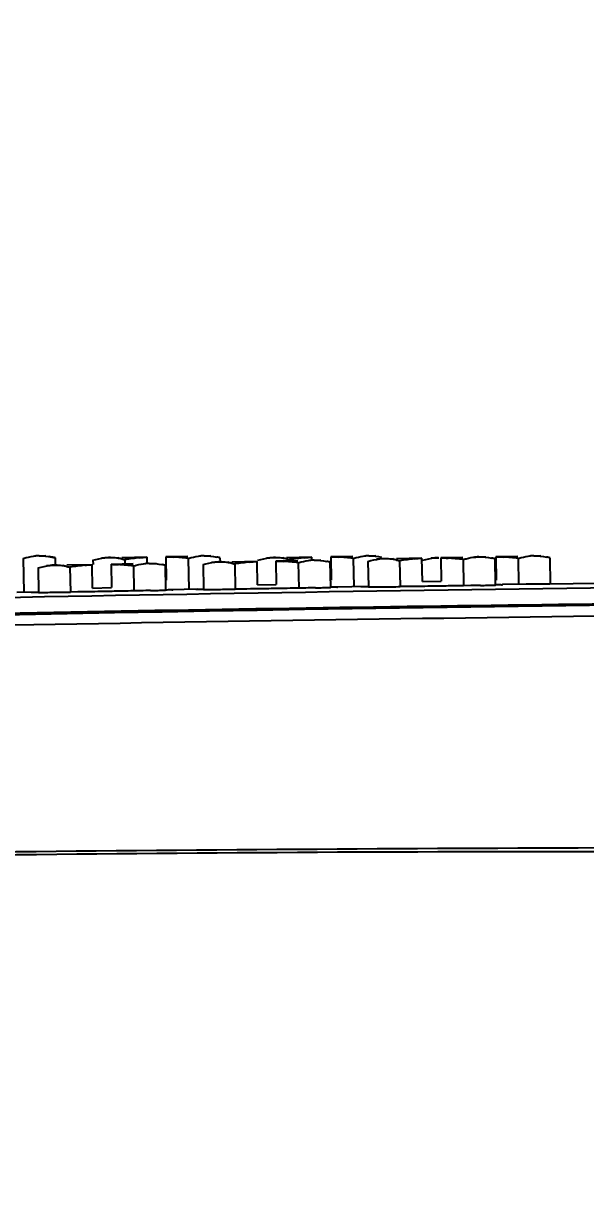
# Model space of a CAD drawing. Header units: millimetres. Extents: x 4086 to 8300, y 123 to 1549.
# Drawn here: x 7724.83 to 7733.78, y 1199.58 to 1218.1 of the extents above; entities that cross this region are included whole.
import ezdxf

# ---------------------------------------------------------------- set-up
doc = ezdxf.new("R2010")
doc.units = ezdxf.units.MM
for name, color, linetype in [('外形图', 7, 'Continuous'), ('尺寸标注', 7, 'Continuous'), ('运动范围', 7, 'Continuous')]:
    doc.layers.add(name, color=color, linetype=linetype)
doc.styles.add('思源黑', font='SourceHanSansCN-Normal.ttf')
doc.dimstyles.new('尺寸标注_1_4比例', dxfattribs={"dimtxt": 7, "dimasz": 6, "dimexe": 2, "dimexo": 1.5, "dimgap": 1, "dimtad": 1, "dimdec": 1, "dimlfac": 4, "dimdsep": 46, "dimtxsty": '思源黑', "dimcen": 0.09, "dimadec": 0, "dimazin": 0, "dimtp": 0.01, "dimtm": 0.01, "dimtfac": 1, "dimtdec": 1, "dimtofl": 0, "dimtmove": 0, "dimatfit": 3, "dimfxl": 1, "dimtolj": 1, "dimarcsym": 0})

# ---------------------------------------------------------------- blocks, each defined once
blk = doc.blocks.new('*D783')
at = {"layer": 'Defpoints', "color": 0}
for p in [(7771.133, 1293.717), (7771.133, 1215.714), (7686.133, 1211.346)]:
    blk.add_point(p, dxfattribs=at)
at = {"layer": '尺寸标注', "color": 0, "lineweight": -2}
for p, q in [((7686.133, 1212.846), (7686.133, 1295.717)), ((7771.133, 1217.214), (7771.133, 1295.717)), ((7692.133, 1293.717), (7765.133, 1293.717))]:
    blk.add_line(p, q, dxfattribs=at)
at = {"layer": '尺寸标注', "color": 0}
for points in [[(7692.133, 1294.717), (7692.133, 1292.717), (7686.133, 1293.717)], [(7765.133, 1292.717), (7765.133, 1294.717), (7771.133, 1293.717)]]:
    blk.add_solid(points, dxfattribs=at)
at = {"layer": '尺寸标注', "color": 0, "insert": (7728.049, 1298.346), "char_height": 7, "attachment_point": 5, "style": '思源黑'}
blk.add_mtext('\\A1;340', dxfattribs=at)
blk = doc.blocks.new('*D793')
at = {"layer": 'Defpoints', "color": 0}
for p in [(7771.133, 1271.641), (7552.914, 959.632), (7712.796, 959.632)]:
    blk.add_point(p, dxfattribs=at)
at = {"layer": '尺寸标注', "color": 0, "lineweight": -2}
for p, q in [((7769.633, 1271.641), (7550.914, 1271.641)), ((7552.914, 1265.641), (7552.914, 965.632)), ((7711.296, 959.632), (7550.914, 959.632))]:
    blk.add_line(p, q, dxfattribs=at)
at = {"layer": '尺寸标注', "color": 0}
for points in [[(7553.914, 1265.641), (7551.914, 1265.641), (7552.914, 1271.641)], [(7551.914, 965.632), (7553.914, 965.632), (7552.914, 959.632)]]:
    blk.add_solid(points, dxfattribs=at)
at = {"layer": '尺寸标注', "color": 0, "insert": (7548.289, 1115.636), "char_height": 7, "attachment_point": 5, "rotation": 90, "style": '思源黑'}
blk.add_mtext('\\A1;1248', dxfattribs=at)

msp = doc.modelspace()

# ---------------------------------------------------------------- linework, layer by layer
at = {"layer": '外形图'}
for p, q in [((7724.8315, 1209.5853), (7724.8629, 1209.594)), ((7724.8315, 1209.5853), (7724.8421, 1209.0444)), ((7724.8629, 1209.594), (7724.8786, 1209.598)), ((7725.0115, 1209.6251), (7725.193, 1209.6287)), ((7725.2389, 1209.6194), (7725.3366, 1209.5952)), ((7725.3366, 1209.5952), (7725.3389, 1209.4771)), ((7726.0759, 1209.5945), (7726.3514, 1209.5999)), ((7726.3983, 1209.6008), (7726.8007, 1209.6087)), ((7726.8027, 1209.5058), (7726.8008, 1209.6053)), ((7727.1007, 1209.6146), (7727.4508, 1209.6215)), ((7727.1007, 1209.6112), (7727.108, 1209.2397)), ((7727.4565, 1209.5853), (7727.4879, 1209.594)), ((7727.4565, 1209.5853), (7727.4662, 1209.0918)), ((7727.4879, 1209.594), (7727.5036, 1209.598)), ((7727.6365, 1209.6251), (7727.818, 1209.6287)), ((7727.9616, 1209.5952), (7727.9629, 1209.5285)), ((7728.7009, 1209.5945), (7728.9764, 1209.5999)), ((7729.0233, 1209.6008), (7729.4257, 1209.6087)), ((7729.4267, 1209.5573), (7729.4258, 1209.6053)), ((7729.7257, 1209.6146), (7730.0758, 1209.6215)), ((7729.7257, 1209.6112), (7729.733, 1209.2397)), ((7730.0815, 1209.5853), (7730.1129, 1209.594)), ((7730.0815, 1209.5853), (7730.0903, 1209.1339)), ((7730.1129, 1209.594), (7730.1286, 1209.598)), ((7730.2615, 1209.6251), (7730.443, 1209.6287)), ((7730.451, 1209.5774), (7730.7265, 1209.5828)), ((7730.7735, 1209.5837), (7731.1759, 1209.5916)), ((7731.1832, 1209.2166), (7731.176, 1209.5882)), ((7731.3259, 1209.5945), (7731.4431, 1209.5968)), ((7731.4758, 1209.5975), (7731.8259, 1209.6043)), ((7731.4759, 1209.594), (7731.4832, 1209.2225)), ((7731.8317, 1209.5682), (7731.8631, 1209.5768)), ((7731.8631, 1209.5768), (7731.8787, 1209.5808)), ((7732.0117, 1209.608), (7732.1932, 1209.6115)), ((7732.3367, 1209.5781), (7732.3449, 1209.1626)), ((7732.3507, 1209.6146), (7732.7008, 1209.6215)), ((7732.3507, 1209.6112), (7732.358, 1209.2397)), ((7732.7065, 1209.5853), (7732.7379, 1209.594)), ((7732.7065, 1209.5853), (7732.7146, 1209.1701)), ((7732.7379, 1209.594), (7732.7536, 1209.598)), ((7732.8865, 1209.6251), (7733.068, 1209.6287)), ((7733.2116, 1209.5952), (7733.2199, 1209.1687)), ((7725.0684, 1209.4355), (7725.0761, 1209.0461)), ((7725.203, 1209.4744), (7725.4785, 1209.4798)), ((7725.5255, 1209.4807), (7725.9279, 1209.4886)), ((7725.5576, 1209.4492), (7725.5735, 1209.4454)), ((7725.5735, 1209.4454), (7725.5813, 1209.0492)), ((7725.9353, 1209.1137), (7725.928, 1209.4852)), ((7725.9412, 1209.5556), (7725.9425, 1209.4889)), ((7726.2278, 1209.4945), (7726.578, 1209.5014)), ((7726.2279, 1209.4911), (7726.2352, 1209.1196)), ((7726.4304, 1209.5693), (7726.4463, 1209.5655)), ((7726.4463, 1209.5655), (7726.4477, 1209.4954)), ((7726.5837, 1209.4652), (7726.6151, 1209.4739)), ((7726.5837, 1209.4652), (7726.5915, 1209.0675)), ((7726.6151, 1209.4739), (7726.6307, 1209.4779)), ((7726.7637, 1209.505), (7726.9452, 1209.5086)), ((7727.0888, 1209.4751), (7727.0965, 1209.0824)), ((7727.6924, 1209.487), (7727.7001, 1209.0933)), ((7727.827, 1209.5259), (7728.1025, 1209.5313)), ((7728.1495, 1209.5322), (7728.5519, 1209.5401)), ((7728.1816, 1209.5007), (7728.1975, 1209.4969)), ((7728.1975, 1209.4969), (7728.2054, 1209.095)), ((7728.5593, 1209.1652), (7728.552, 1209.5367)), ((7728.8518, 1209.546), (7729.2019, 1209.5529)), ((7728.8519, 1209.5426), (7728.8592, 1209.1711)), ((7729.0554, 1209.5693), (7729.0713, 1209.5655)), ((7729.2077, 1209.5167), (7729.2391, 1209.5254)), ((7729.2077, 1209.5167), (7729.2156, 1209.1113)), ((7729.2391, 1209.5254), (7729.2547, 1209.5293)), ((7729.3877, 1209.5565), (7729.5692, 1209.5601)), ((7729.7127, 1209.5266), (7729.7206, 1209.125)), ((7730.3164, 1209.5384), (7730.3243, 1209.1352)), ((7730.8056, 1209.5522), (7730.8215, 1209.5483)), ((7730.8215, 1209.5483), (7730.8296, 1209.1357)), ((7731.8317, 1209.5682), (7731.8399, 1209.15)), ((7731.1832, 1209.2166), (7731.4832, 1209.2225)), ((7725.0761, 1209.0489), (7724.7303, 1209.0423)), ((7725.7007, 1209.0509), (7725.5805, 1209.0491)), ((7725.7628, 1209.0519), (7725.7007, 1209.0509)), ((7725.826, 1209.0529), (7725.7628, 1209.0519)), ((7725.9353, 1209.1137), (7726.2352, 1209.1196)), ((7726.0854, 1209.0574), (7726.02, 1209.0562)), ((7726.408, 1209.0636), (7726.3448, 1209.0623)), ((7726.7034, 1209.07), (7726.5902, 1209.0675)), ((7727.6071, 1209.0943), (7727.1789, 1209.0869)), ((7728.3253, 1209.0966), (7728.2051, 1209.095)), ((7728.3874, 1209.0974), (7728.3253, 1209.0966)), ((7728.4506, 1209.0983), (7728.3874, 1209.0974)), ((7728.5593, 1209.1652), (7728.8592, 1209.1711)), ((7728.71, 1209.1023), (7728.6446, 1209.1012)), ((7729.0326, 1209.1078), (7728.9694, 1209.1067)), ((7729.3281, 1209.1136), (7729.2148, 1209.1113)), ((7730.0587, 1209.1335), (7729.7206, 1209.1283)), ((7730.3243, 1209.1374), (7730.0587, 1209.1335)), ((7730.95, 1209.137), (7730.8299, 1209.1357)), ((7731.0121, 1209.1377), (7730.95, 1209.137)), ((7731.0753, 1209.1385), (7731.0121, 1209.1377)), ((7731.3347, 1209.1419), (7731.2694, 1209.141)), ((7731.6574, 1209.1469), (7731.5941, 1209.1459)), ((7731.9528, 1209.1521), (7731.8396, 1209.15))]:
    msp.add_line(p, q, dxfattribs=at)
for points in [[(7726.3988, 1209.5763), (7726.4146, 1209.5729), (7726.4304, 1209.5693)], [(7729.0238, 1209.5763), (7729.0396, 1209.5729), (7729.0554, 1209.5693)], [(7725.526, 1209.4562), (7725.5418, 1209.4528), (7725.5576, 1209.4492)], [(7728.15, 1209.5077), (7728.1658, 1209.5043), (7728.1816, 1209.5007)], [(7730.774, 1209.5591), (7730.7897, 1209.5558), (7730.8056, 1209.5522)]]:
    msp.add_lwpolyline(points, dxfattribs=at)
for centre, radius, start, end in [((7725.1003, 1208.7945), 0.8322, 92.86281, 94.70415), ((7725.0993, 1208.8141), 0.8126, 91.12683, 92.86203), ((7725.0308, 1208.3605), 1.272, 76.09197, 78.44157), ((7726.2095, 1208.7708), 0.8262, 91.13988, 95.51447), ((7726.2087, 1208.7532), 0.8438, 84.0735, 91.06488), ((7726.1979, 1208.6443), 0.9532, 80.98337, 84.09994), ((7726.1743, 1208.4957), 1.1037, 78.26451, 80.98354), ((7727.1345, 1205.1106), 4.5077, 95.74798, 98.78091), ((7726.9543, 1205.2218), 4.3923, 84.99568, 86.54819), ((7726.9292, 1204.9875), 4.6279, 83.45835, 84.9396), ((7727.7252, 1208.7951), 0.8316, 92.75056, 94.70465), ((7727.7243, 1208.8147), 0.812, 91.12643, 92.74889), ((7727.6558, 1208.3605), 1.272, 76.09197, 78.44157), ((7728.8345, 1208.7708), 0.8262, 91.13988, 95.51447), ((7728.8337, 1208.7532), 0.8438, 84.0735, 91.06488), ((7728.8229, 1208.6443), 0.9532, 80.98337, 84.09994), ((7728.7993, 1208.4957), 1.1037, 78.26451, 80.98354), ((7729.7595, 1205.1106), 4.5077, 95.74798, 98.78091), ((7729.5793, 1205.2218), 4.3923, 84.99568, 86.54819), ((7729.5542, 1204.9875), 4.6279, 83.45835, 84.9396), ((7730.3502, 1208.7958), 0.8309, 92.63817, 94.70517), ((7730.3493, 1208.8152), 0.8114, 91.12606, 92.63561), ((7730.5847, 1208.7536), 0.8262, 91.13988, 95.51447), ((7730.5839, 1208.736), 0.8438, 84.0735, 91.06488), ((7730.5731, 1208.6272), 0.9532, 80.98337, 84.09994), ((7731.5096, 1205.0934), 4.5077, 95.74798, 98.78091), ((7731.4595, 1208.7708), 0.8262, 91.13988, 95.51447), ((7731.3187, 1205.0895), 4.5079, 83.46671, 86.50007), ((7732.0998, 1208.7869), 0.8226, 91.13769, 94.71462), ((7732.031, 1208.3433), 1.272, 76.09197, 78.44157), ((7732.2043, 1205.2218), 4.3923, 84.99568, 86.54819), ((7732.1792, 1204.9875), 4.6279, 83.45835, 84.9396), ((7732.9746, 1208.8041), 0.8226, 91.13769, 94.71462), ((7732.9058, 1208.3605), 1.272, 76.09197, 78.44157), ((7725.3367, 1208.6507), 0.8262, 91.13988, 95.51447), ((7725.3359, 1208.6331), 0.8438, 84.0735, 91.06488), ((7725.3251, 1208.5242), 0.9532, 80.98337, 84.09994), ((7725.3015, 1208.3756), 1.1037, 78.26451, 80.98354), ((7726.2616, 1204.9905), 4.5077, 95.74798, 98.78091), ((7726.0708, 1204.9866), 4.5079, 83.46671, 86.50007), ((7726.8518, 1208.684), 0.8226, 91.13769, 94.71462), ((7726.783, 1208.2404), 1.272, 76.09197, 78.44157), ((7727.9607, 1208.7022), 0.8262, 91.13988, 95.51447), ((7727.9599, 1208.6846), 0.8438, 84.0735, 91.06488), ((7727.9491, 1208.5757), 0.9532, 80.98337, 84.09994), ((7727.9255, 1208.427), 1.1037, 78.26451, 80.98354), ((7728.8856, 1205.042), 4.5077, 95.74798, 98.78091), ((7728.6947, 1205.038), 4.5079, 83.46671, 86.50007), ((7729.4758, 1208.7354), 0.8226, 91.13769, 94.71462), ((7729.407, 1208.2919), 1.272, 76.09197, 78.44157), ((7730.5495, 1208.4785), 1.1037, 78.26451, 80.98354), ((7753.3386, -285.5309), 1494.7681, 90.341012, 91.2682427), ((7757.1941, -671.4902), 1880.8205, 90.3875275, 90.7535177), ((7724.79, 1251.5739), 42.5314, 270.3852, 270.70525), ((7724.1614, 1306.6044), 97.5656, 270.676561, 270.833417), ((7725.9241, 1248.3808), 39.3183, 271.35992, 271.70917), ((7727.5256, 1248.6933), 39.6034, 270.25225, 270.59672), ((7726.9956, 1306.0998), 97.0123, 270.55665, 270.714405), ((7728.627, 1248.4348), 39.3272, 271.24562, 271.59402), ((7730.2284, 1248.5441), 39.4123, 270.13915, 270.48607), ((7729.8125, 1305.5962), 96.4658, 270.445601, 270.604254), ((7731.3239, 1248.4834), 39.3361, 271.14017, 271.48772)]:
    msp.add_arc(centre, radius, start, end, dxfattribs=at)
for points in [[(7724.8786, 1209.598), (7724.9289, 1209.6105), (7724.9803, 1209.6197), (7725.032, 1209.6239)], [(7725.0833, 1209.6265), (7725.1511, 1209.6279), (7725.2193, 1209.6203), (7725.2857, 1209.6067)], [(7725.9412, 1209.5556), (7726.0029, 1209.5734), (7726.0662, 1209.587), (7726.1301, 1209.5932)], [(7726.683, 1209.5957), (7726.7222, 1209.5996), (7726.7615, 1209.603), (7726.8008, 1209.6053)], [(7727.1007, 1209.6112), (7727.1401, 1209.6105), (7727.1795, 1209.6086), (7727.2188, 1209.6062)], [(7727.5036, 1209.598), (7727.5539, 1209.6105), (7727.6053, 1209.6197), (7727.657, 1209.6239)], [(7727.7083, 1209.6265), (7727.7761, 1209.6279), (7727.8443, 1209.6203), (7727.9107, 1209.6067)], [(7728.5662, 1209.5556), (7728.6279, 1209.5734), (7728.6912, 1209.587), (7728.7551, 1209.5932)], [(7729.308, 1209.5957), (7729.3472, 1209.5996), (7729.3865, 1209.603), (7729.4258, 1209.6053)], [(7729.7257, 1209.6112), (7729.7651, 1209.6105), (7729.8045, 1209.6086), (7729.8438, 1209.6062)], [(7730.1286, 1209.598), (7730.1789, 1209.6105), (7730.2303, 1209.6197), (7730.282, 1209.6239)], [(7730.3164, 1209.5384), (7730.3781, 1209.5563), (7730.4414, 1209.5698), (7730.5053, 1209.576)], [(7730.3333, 1209.6265), (7730.4011, 1209.6279), (7730.4693, 1209.6203), (7730.5357, 1209.6067)], [(7731.0582, 1209.5785), (7731.0974, 1209.5824), (7731.1366, 1209.5859), (7731.176, 1209.5882)], [(7731.1912, 1209.5556), (7731.2529, 1209.5734), (7731.3162, 1209.587), (7731.3801, 1209.5932)], [(7731.4759, 1209.594), (7731.5153, 1209.5933), (7731.5546, 1209.5914), (7731.5939, 1209.589)], [(7731.8787, 1209.5808), (7731.9291, 1209.5933), (7731.9805, 1209.6025), (7732.0322, 1209.6068)], [(7732.0835, 1209.6094), (7732.1513, 1209.6107), (7732.2194, 1209.6031), (7732.2859, 1209.5896)], [(7732.3507, 1209.6112), (7732.3901, 1209.6105), (7732.4295, 1209.6086), (7732.4688, 1209.6062)], [(7732.7536, 1209.598), (7732.8039, 1209.6105), (7732.8553, 1209.6197), (7732.907, 1209.6239)], [(7732.9583, 1209.6265), (7733.0261, 1209.6279), (7733.0943, 1209.6203), (7733.1607, 1209.6067)], [(7725.0684, 1209.4355), (7725.1301, 1209.4533), (7725.1934, 1209.4669), (7725.2573, 1209.4731)], [(7725.8102, 1209.4756), (7725.8494, 1209.4795), (7725.8886, 1209.4829), (7725.928, 1209.4852)], [(7726.2279, 1209.4911), (7726.2673, 1209.4904), (7726.3066, 1209.4885), (7726.346, 1209.4861)], [(7726.6307, 1209.4779), (7726.6811, 1209.4904), (7726.7325, 1209.4996), (7726.7842, 1209.5038)], [(7726.8355, 1209.5064), (7726.9033, 1209.5078), (7726.9715, 1209.5002), (7727.0379, 1209.4866)], [(7727.6924, 1209.487), (7727.7541, 1209.5048), (7727.8174, 1209.5184), (7727.8813, 1209.5245)], [(7728.4342, 1209.527), (7728.4734, 1209.531), (7728.5126, 1209.5344), (7728.552, 1209.5367)], [(7728.8519, 1209.5426), (7728.8913, 1209.5418), (7728.9306, 1209.5399), (7728.9699, 1209.5376)], [(7729.2547, 1209.5293), (7729.3051, 1209.5418), (7729.3565, 1209.551), (7729.4082, 1209.5553)], [(7729.4595, 1209.5579), (7729.5273, 1209.5592), (7729.5955, 1209.5516), (7729.6619, 1209.5381)], [(7726.02, 1209.0562), (7725.9553, 1209.0551), (7725.8907, 1209.054), (7725.826, 1209.0529)], [(7726.3448, 1209.0623), (7726.2583, 1209.0606), (7726.1718, 1209.059), (7726.0854, 1209.0574)], [(7726.5902, 1209.0675), (7726.5295, 1209.0661), (7726.4687, 1209.0648), (7726.408, 1209.0636)], [(7726.8572, 1209.0736), (7726.806, 1209.0724), (7726.7547, 1209.0711), (7726.7034, 1209.07)], [(7728.6446, 1209.1012), (7728.58, 1209.1002), (7728.5153, 1209.0992), (7728.4506, 1209.0983)], [(7728.9694, 1209.1067), (7728.8829, 1209.1051), (7728.7965, 1209.1036), (7728.71, 1209.1023)], [(7729.2148, 1209.1113), (7729.1541, 1209.1101), (7729.0934, 1209.1089), (7729.0326, 1209.1078)], [(7729.4819, 1209.1169), (7729.4306, 1209.1158), (7729.3793, 1209.1146), (7729.3281, 1209.1136)], [(7731.2694, 1209.141), (7731.2047, 1209.1401), (7731.14, 1209.1393), (7731.0753, 1209.1385)], [(7731.5941, 1209.1459), (7731.5077, 1209.1445), (7731.4212, 1209.1432), (7731.3347, 1209.1419)], [(7731.8396, 1209.15), (7731.7789, 1209.1489), (7731.7181, 1209.1479), (7731.6574, 1209.1469)], [(7732.1066, 1209.1552), (7732.0554, 1209.1541), (7732.0041, 1209.1531), (7731.9528, 1209.1521)], [(7734.6, 1208.8472), (7718.4736, 1208.6329), (7702.3372, 1208.2236), (7686.2478, 1207.1118)]]:
    msp.add_open_spline(points, degree=3, dxfattribs=at)
for points, knots in [([(7724.9623, 1209.0436), (7724.9619, 1209.0436), (7724.9614, 1209.0438), (7724.9604, 1209.0437), (7724.9604, 1209.0439)], [0, 0, 0, 0, 0.7420008, 1, 1, 1, 1]), ([(7725.0759, 1209.0434), (7725.0611, 1209.0433), (7725.0233, 1209.0434), (7724.9854, 1209.0422), (7724.9623, 1209.0436)], [0, 0, 0, 0, 0.3909832, 1, 1, 1, 1]), ([(7727.2101, 1209.0847), (7727.2103, 1209.0751), (7727.1484, 1209.0948), (7727.125, 1209.0809), (7727.0968, 1209.08)], [0, 0, 0, 0, 0.2533726, 1, 1, 1, 1]), ([(7727.2082, 1209.0849), (7727.2086, 1209.0849), (7727.2091, 1209.0847), (7727.2101, 1209.0848), (7727.2101, 1209.0847)], [0, 0, 0, 0, 0.7422193, 1, 1, 1, 1]), ([(7727.5869, 1209.0908), (7727.5864, 1209.0908), (7727.586, 1209.091), (7727.585, 1209.0909), (7727.585, 1209.0911)], [0, 0, 0, 0, 0.7419279, 1, 1, 1, 1]), ([(7727.7, 1209.0903), (7727.6852, 1209.0903), (7727.6476, 1209.0904), (7727.6098, 1209.0893), (7727.5869, 1209.0908)], [0, 0, 0, 0, 0.3909096, 1, 1, 1, 1]), ([(7729.8347, 1209.1272), (7729.8349, 1209.1176), (7729.7728, 1209.1375), (7729.7493, 1209.1236), (7729.7209, 1209.1228)], [0, 0, 0, 0, 0.2533767, 1, 1, 1, 1]), ([(7729.8328, 1209.1275), (7729.8333, 1209.1275), (7729.8337, 1209.1273), (7729.8347, 1209.1274), (7729.8347, 1209.1272)], [0, 0, 0, 0, 0.7421506, 1, 1, 1, 1]), ([(7730.2116, 1209.1326), (7730.2111, 1209.1327), (7730.2107, 1209.1328), (7730.2097, 1209.1327), (7730.2097, 1209.1329)], [0, 0, 0, 0, 0.7418604, 1, 1, 1, 1]), ([(7730.3241, 1209.1319), (7730.3095, 1209.1319), (7730.272, 1209.1322), (7730.2344, 1209.1311), (7730.2116, 1209.1326)], [0, 0, 0, 0, 0.3908359, 1, 1, 1, 1]), ([(7732.4595, 1209.1648), (7732.4597, 1209.1552), (7732.3973, 1209.1753), (7732.3736, 1209.1614), (7732.3452, 1209.1606)], [0, 0, 0, 0, 0.2533818, 1, 1, 1, 1]), ([(7732.4576, 1209.1651), (7732.4581, 1209.1651), (7732.4585, 1209.1649), (7732.4595, 1209.165), (7732.4595, 1209.1648)], [0, 0, 0, 0, 0.7420878, 1, 1, 1, 1]), ([(7737.368, 1208.8965), (7734.512, 1208.8667), (7728.8002, 1208.7935), (7720.2334, 1208.6291), (7711.6683, 1208.3943), (7704.5325, 1208.1333), (7698.8267, 1207.8674), (7694.547, 1207.6595), (7690.9855, 1207.4248), (7688.1321, 1207.2715), (7685.2898, 1207.1211), (7681.7036, 1206.5294), (7678.0848, 1204.0096), (7675.6587, 1200.3751), (7674.8054, 1196.0738), (7675.6454, 1191.7753), (7678.0509, 1188.1142), (7681.0768, 1186.0535), (7683.8121, 1185.184), (7685.9514, 1184.9462), (7688.092, 1184.869), (7690.2306, 1184.7212), (7692.3676, 1184.5812), (7695.2193, 1184.4244), (7698.7848, 1184.2415), (7704.4911, 1183.9788), (7711.6266, 1183.7158), (7720.1918, 1183.4812), (7728.7586, 1183.3163), (7734.4704, 1183.243), (7737.3263, 1183.2131)], [0, 0, 0, 0, 0.0625338, 0.1250675, 0.1876012, 0.2501348, 0.2814019, 0.3126679, 0.3439382, 0.3595646, 0.3751969, 0.4064019, 0.4376042, 0.4687717, 0.4999496, 0.5311281, 0.5623056, 0.5934882, 0.6091533, 0.6247704, 0.6404361, 0.6560705, 0.6716955, 0.6873296, 0.7185989, 0.7498649, 0.8123988, 0.8749325, 0.9374662, 1, 1, 1, 1]), ([(7734.6205, 1208.6764), (7730.9544, 1208.6212), (7721.1988, 1208.4913), (7711.4455, 1208.2109), (7705.3604, 1207.9699)], [0, 0, 0, 0, 0.3758127, 1, 1, 1, 1]), ([(7693.7321, 1204.099), (7700.5426, 1204.3892), (7714.17, 1204.8331), (7727.8036, 1204.9616), (7734.6202, 1204.9825)], [0, 0, 0, 0, 0.5000004, 1, 1, 1, 1]), ([(7693.7739, 1204.018), (7700.5773, 1204.3125), (7714.1906, 1204.7502), (7727.8104, 1204.9309), (7734.6201, 1204.9185)], [0, 0, 0, 0, 0.4999997, 1, 1, 1, 1])]:
    msp.add_open_spline(points, degree=3, knots=knots, dxfattribs=at)
at = {"layer": '运动范围'}
msp.add_arc((7771.1327, 1103.5546), 168.0862, 10, 225, dxfattribs=at)

# ---------------------------------------------------------------- dimensions: what is measured, and where the dimension line sits
at = {"layer": '尺寸标注'}
dim = msp.add_linear_dim(base=(7771.1327, 1293.7169), p1=(7686.1327, 1211.3461), p2=(7771.1327, 1215.7139), dimstyle='尺寸标注_1_4比例', dxfattribs=at)
dim.commit()
dim.dimension.update_dxf_attribs({"geometry": '*D783', "text_midpoint": (7728.049, 1293.7169), "dimtype": 160})
dim = msp.add_linear_dim(base=(7552.9138, 959.6321), p1=(7771.1327, 1271.6408), p2=(7712.7964, 959.6321), angle=90, dimstyle='尺寸标注_1_4比例', dxfattribs=at)
dim.commit()
dim.dimension.update_dxf_attribs({"geometry": '*D793', "text_midpoint": (7552.9138, 1115.6364), "dimtype": 160})

doc.saveas('drawing.dxf')
